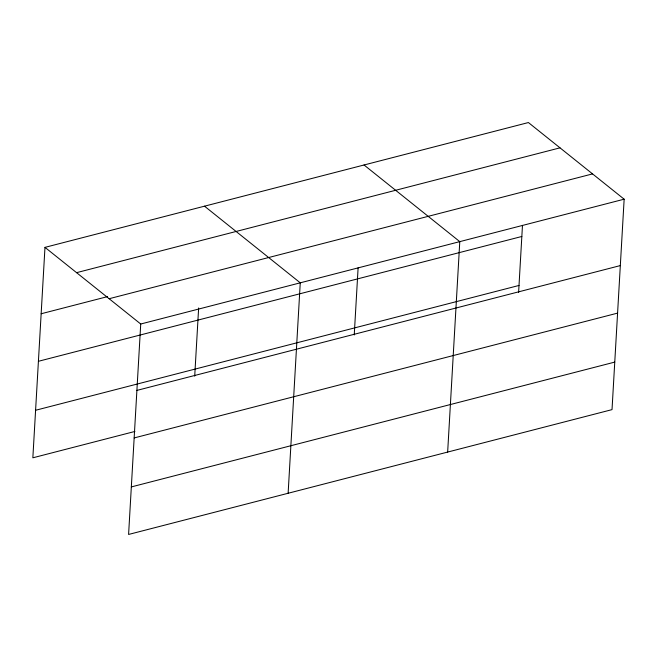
<?xml version="1.0" encoding="UTF-8"?>
<svg xmlns="http://www.w3.org/2000/svg" width="657" height="657" viewBox="0 0 657 657"><rect width="100%" height="100%" fill="white"/><g stroke="black" fill="none" stroke-linecap="round" stroke-linejoin="round"><path stroke-width="0.99" d="M44.98 247.369L140.729 324.016L128.591 534.453L612.02 409.631L624.15 199.194L528.409 122.547L44.98 247.369L32.85 457.806L134.907 431.452M194.71 376.157L198.644 307.969M288.127 493.259L300.257 282.83L204.516 206.183M354.238 334.971L358.114 267.793M447.655 452.065L459.785 241.636L364.044 164.989M518.603 292.529L522.479 225.351M76.582 272.663L560.002 147.841M41.153 313.759L107.543 296.619M109.136 298.721L592.557 173.9M140.729 324.016L624.15 199.194M38.418 361.293L521.839 236.471M35.593 410.272L519.014 285.45M136.902 390.406L620.323 265.584M134.159 437.94L617.58 313.118M131.334 486.919L614.755 362.097"/></g></svg>
